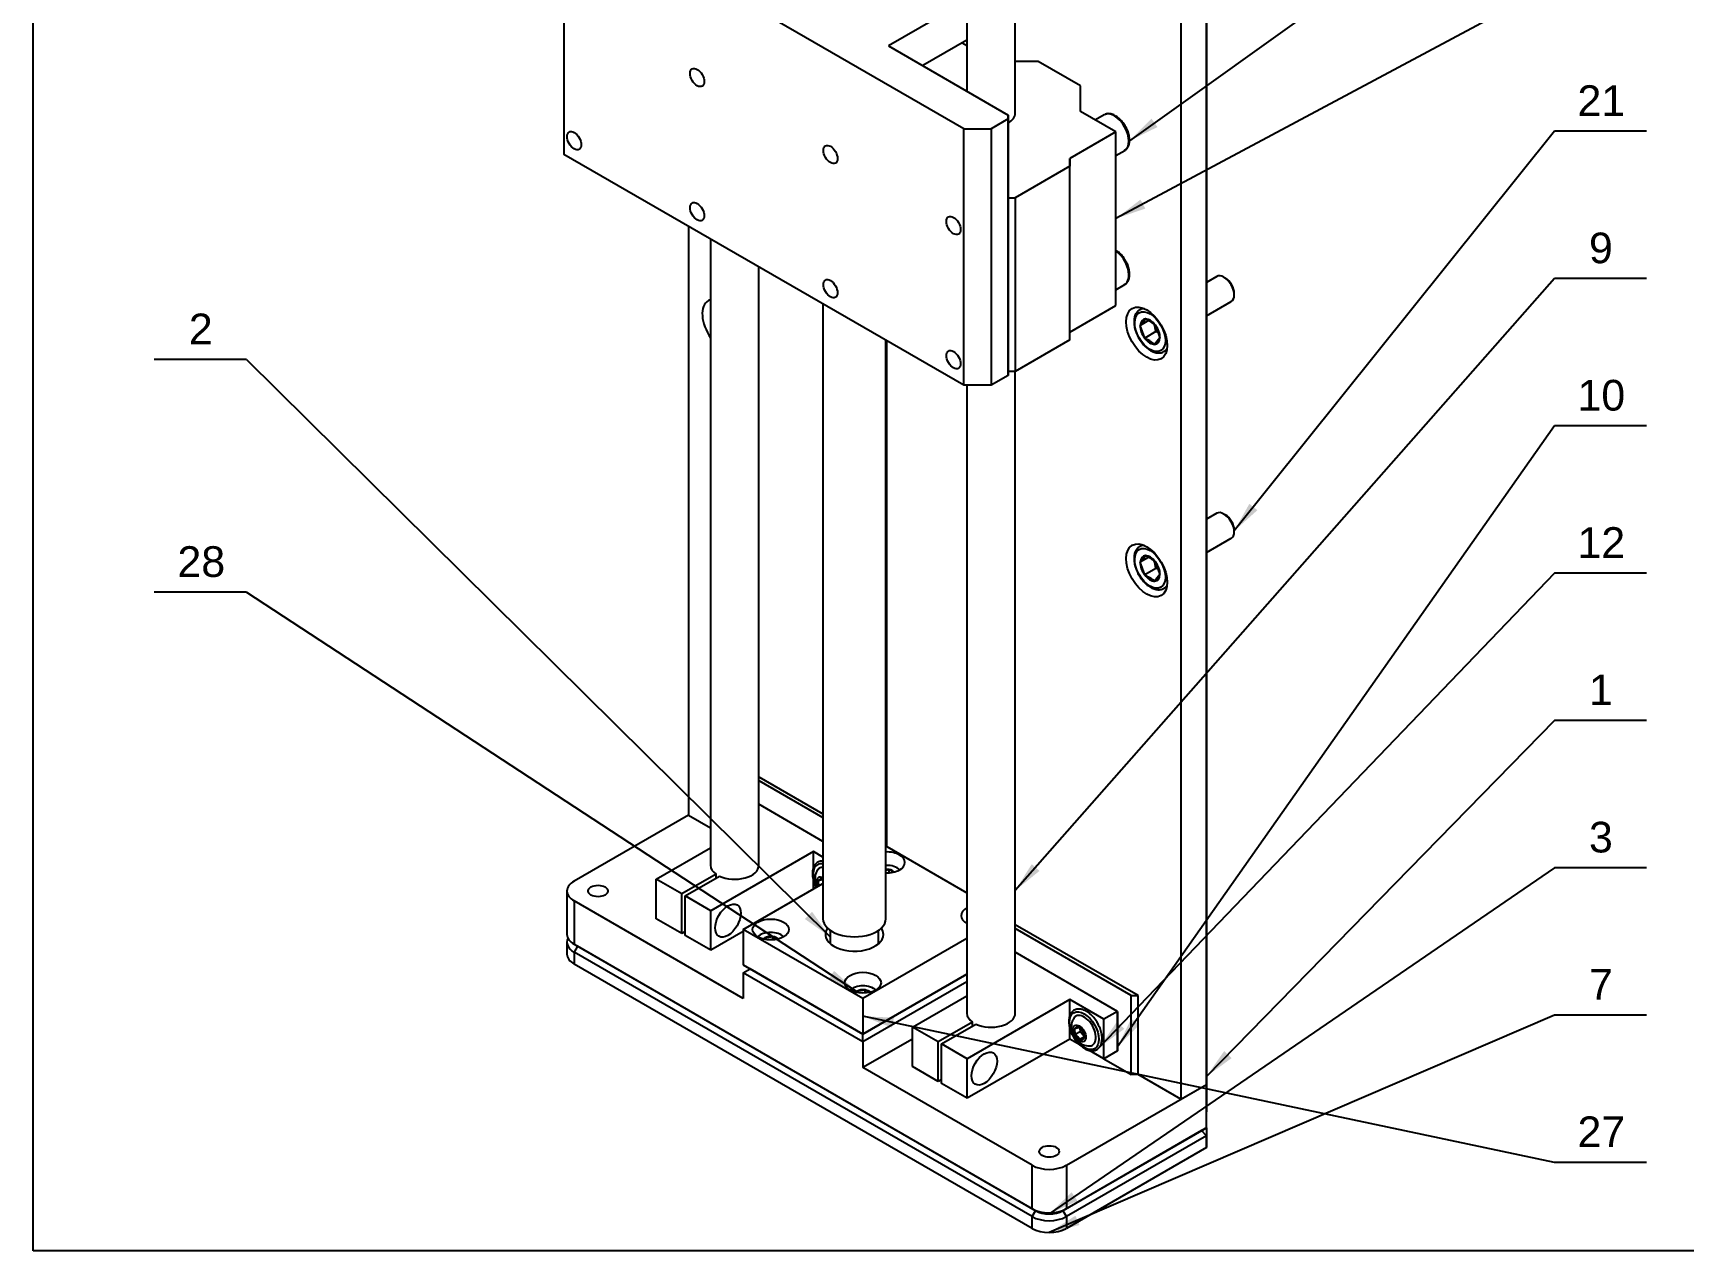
# Model space of a CAD drawing. Header units: millimetres. Extents: x 25 to 415, y 5 to 292.
# Drawn here: x 25 to 195.8, y 5 to 131 of the extents above; entities that cross this region are included whole.
import ezdxf
from ezdxf.enums import TextEntityAlignment as Align

# ---------------------------------------------------------------- set-up
doc = ezdxf.new("R2010")
doc.units = ezdxf.units.MM
for name, color, linetype in [('0316-内六角平圆头凸缘螺钉-', 7, 'Continuous'), ('031F-内六角圆柱头螺钉-GB', 7, 'Continuous'), ('031G-内六角圆柱头螺钉-GB', 7, 'Continuous'), ('031I-内六角圆柱头螺钉-GB', 7, 'Continuous'), ('0321-丝杆安装板', 7, 'Continuous'), ('0322-丝杆', 7, 'Continuous'), ('0323-丝杆上板', 7, 'Continuous'), ('0324-防护板', 7, 'Continuous'), ('0325-导轨', 7, 'Continuous'), ('0326-导轨连接件', 7, 'Continuous'), ('0328-滑块', 7, 'Continuous'), ('032A-滑块连接板', 7, 'Continuous'), ('032B-滑块保护板', 7, 'Continuous'), ('Default', 7, 'Continuous'), ('图框', 7, 'Continuous')]:
    doc.layers.add(name, color=color, linetype=linetype)
doc.styles.add('SEACAD_Arial', font='arial.ttf')

msp = doc.modelspace()

# ---------------------------------------------------------------- hatches: boundary and pattern name
at = {"layer": 'Default', "linetype": 'Continuous'}
for points in [[(140.69, 122.14), (138.42, 119.86), (141.31, 121.28)], [(139.55, 113.77), (137, 111.81), (140.05, 112.84)], [(150.81, 82.3), (149.24, 79.49), (151.64, 81.64)], [(128.3, 45.02), (126.6, 42.29), (129.1, 44.32)], [(104.83, 39.35), (107.46, 37.49), (105.57, 40.1)], [(107.28, 33.1), (110.23, 31.8), (107.86, 33.98)], [(114.06, 29.14), (110.84, 29.28), (113.84, 28.11)], [(137.11, 28.72), (135.29, 26.06), (137.87, 27.98)], [(138.58, 29.02), (137.18, 26.12), (139.44, 28.41)], [(148.21, 25.69), (146.37, 23.05), (148.97, 24.95)], [(132.43, 11.07), (130.11, 8.84), (133.03, 10.19)], [(132.82, 8.65), (130.11, 6.91), (133.24, 7.68)]]:
    msp.add_hatch(color=7, dxfattribs=at).paths.add_polyline_path(points)

# ---------------------------------------------------------------- linework, layer by layer
at = {"layer": '0316-内六角平圆头凸缘螺钉-', "color": 7, "linetype": 'Continuous'}
for p, q in [((106.24, 43.32), (106.65, 43.43)), ((106.29, 42.71), (106.24, 43.32)), ((132.76, 28.01), (133.17, 28.12)), ((132.81, 27.4), (132.76, 28.01)), ((133.3, 27.68), (132.81, 27.4)), ((133.28, 28.01), (133.3, 27.68)), ((133.3, 27.68), (133.66, 27.29)), ((133.64, 27.61), (133.69, 26.99)), ((133.68, 27.12), (133.27, 26.89)), ((133.69, 26.99), (133.27, 26.89))]:
    msp.add_line(p, q, dxfattribs=at)
for centre, radius, start, end in [((130.91, 25.21), 2.9, 35.482, 49.1812), ((131.28, 25.93), 2.9, 35.4845, 49.1787), ((134.97, 28.34), 2.63, 207.4976, 223.1072), ((134.2, 27.82), 1.6, 219.5401, 273.727), ((134.62, 27.82), 2.02, 220.7158, 236.2512)]:
    msp.add_arc(centre, radius, start, end, dxfattribs=at)
for centre, major_axis, start_param, end_param in [((107.2, 43.1), (-1.07, 1.86), 0, 1.469943), ((107.2, 43.1), (-1.07, 1.86), 5.827543, 6.283185), ((107.2, 43.1), (-0.86, 1.5), 0, 0.276874), ((107.2, 43.1), (-0.86, 1.5), 5.912593, 6.283185), ((106.71, 42.81), (-0.479, 0.829), 0, 1.38514), ((106.71, 42.81), (-0.361, 0.625), 0.361966, 1.323328), ((106.71, 42.81), (-0.479, 0.829), 5.493814, 6.283185), ((106.71, 42.81), (0.361, -0.625), 2.456361, 3.503558), ((106.71, 42.81), (0.361, -0.625), -3.932263, -3.826825), ((133.72, 27.79), (-0.86, 1.5), 0, 0.276874), ((133.72, 27.79), (-0.86, 1.5), 2.866721, 6.283185), ((133.22, 27.5), (-0.361, 0.625), 0.361966, 1.409163), ((133.22, 27.5), (0.361, -0.625), 2.456361, 3.503558), ((133.22, 27.5), (-0.361, 0.625), 1.409163, 2.456361), ((133.22, 27.5), (0.361, -0.625), 1.409163, 2.456361), ((133.22, 27.5), (0.361, -0.625), 0.361966, 1.409163), ((133.22, 27.5), (-0.361, 0.625), 2.456361, 3.503558)]:
    msp.add_ellipse(centre, major_axis=major_axis, ratio=0.57735, start_param=start_param, end_param=end_param, dxfattribs=at)
for centre, major_axis in [((133.72, 27.79), (-1.07, 1.86)), ((133.22, 27.5), (-0.479, 0.829))]:
    msp.add_ellipse(centre, major_axis=major_axis, ratio=0.57735, dxfattribs=at)
for points, knots in [([(106.7, 45.34), (106.65, 45.34), (106.46, 45.34), (106.17, 45.25), (105.88, 45), (105.7, 44.66), (105.61, 44.24), (105.62, 43.75), (105.74, 43.23), (105.89, 42.85), (105.98, 42.68), (105.98, 42.67)], [0.4168602, 0.4168602, 0.4168602, 0.4168602, 0.4472729, 0.5215528, 0.5923452, 0.6623631, 0.7346254, 0.8094704, 0.8851496, 0.9606878, 0.96412, 0.96412, 0.96412, 0.96412]), ([(106.14, 44.39), (106.1, 44.33), (105.99, 44.19), (105.9, 43.87), (105.86, 43.47), (105.93, 43.03), (106.04, 42.75), (106.11, 42.6), (106.12, 42.59)], [0, 0, 0, 0, 0.0732393, 0.2325902, 0.395375, 0.570441, 0.761887, 0.7672155, 0.7672155, 0.7672155, 0.7672155]), ([(135.28, 28.24), (135.2, 28.4), (135.06, 28.71), (134.72, 29.16), (134.33, 29.56), (133.91, 29.85), (133.48, 30.02), (133.06, 30.05), (132.68, 29.94), (132.4, 29.69), (132.22, 29.35), (132.13, 28.93), (132.14, 28.44), (132.26, 27.92), (132.44, 27.45), (132.58, 27.22), (132.64, 27.12)], [0, 0, 0, 0, 0.066335, 0.141813, 0.217509, 0.293667, 0.370478, 0.447273, 0.521553, 0.592345, 0.662363, 0.734625, 0.80947, 0.88515, 0.960688, 1, 1, 1, 1]), ([(132.66, 29.08), (132.62, 29.02), (132.51, 28.88), (132.41, 28.56), (132.38, 28.16), (132.44, 27.73), (132.61, 27.29), (132.82, 26.97), (132.94, 26.83), (132.97, 26.8)], [0, 0, 0, 0, 0.073239, 0.23259, 0.395375, 0.570441, 0.761887, 0.95578, 1, 1, 1, 1]), ([(133.5, 26.13), (133.57, 26.07), (133.76, 25.92), (134.14, 25.75), (134.54, 25.69), (134.92, 25.76), (135.23, 25.95), (135.45, 26.26), (135.57, 26.66), (135.59, 27.12), (135.51, 27.64), (135.39, 28.03), (135.3, 28.21), (135.28, 28.24)], [0, 0, 0, 0, 0.053738, 0.162245, 0.271235, 0.366775, 0.46818, 0.567333, 0.668152, 0.773057, 0.880067, 0.987095, 1, 1, 1, 1])]:
    msp.add_open_spline(points, degree=3, knots=knots, dxfattribs=at)
at = {"layer": '031F-内六角圆柱头螺钉-GB', "color": 7, "linetype": 'Continuous'}
for p, q in [((147.43, 105.82), (146.37, 105.21)), ((148.32, 105.66), (148.18, 105.74)), ((139.77, 102.55), (139.47, 102.38)), ((146.37, 101.75), (148.93, 103.22)), ((149.24, 103.91), (149.24, 104.07)), ((139.52, 100.76), (140.08, 101.43)), ((140.37, 101.25), (139.52, 100.76)), ((139.99, 99.44), (139.52, 100.76)), ((141.09, 100.78), (141.56, 99.46)), ((141.14, 100.11), (139.99, 99.44)), ((141.56, 99.46), (141, 98.79)), ((141.97, 98.05), (142.27, 98.22)), ((147.43, 81.32), (146.37, 80.72)), ((148.32, 81.17), (148.18, 81.25)), ((146.37, 77.25), (148.93, 78.73)), ((149.24, 79.41), (149.24, 79.58)), ((139.77, 78.06), (139.47, 77.88)), ((139.52, 76.26), (140.08, 76.93)), ((140.37, 76.76), (139.52, 76.26)), ((139.99, 74.95), (139.52, 76.26)), ((141.14, 75.61), (139.99, 74.95)), ((141.09, 76.28), (141.56, 74.97)), ((141.56, 74.97), (141, 74.3)), ((141.97, 73.55), (142.27, 73.73))]:
    msp.add_line(p, q, dxfattribs=at)
for centre, radius, start, end in [((137.99, 97.02), 4.88, 50.4223, 64.6459), ((138.35, 99.87), 2.8, 4.9836, 21.8619), ((137.9, 95.04), 4.87, 50.416, 64.6523), ((140.44, 97.87), 2.34, 66.3148, 72.4671), ((137.99, 72.52), 4.88, 50.4223, 64.6459), ((138.35, 75.37), 2.8, 4.9836, 21.8619), ((140.44, 73.38), 2.34, 66.3148, 72.4671), ((137.9, 70.54), 4.87, 50.416, 64.6523)]:
    msp.add_arc(centre, radius, start, end, dxfattribs=at)
for centre, major_axis, start_param, end_param in [((148.18, 104.52), (-0.75, 1.3), 3.141593, 6.283185), ((148.32, 104.6), (0.65, -1.13), 0.785398, 2.356194), ((140.72, 100.21), (1.25, -2.17), 2.83017, 3.133932), ((140.54, 100.11), (-0.72, 1.25), 0.734448, 1.781646), ((140.54, 100.11), (0.72, -1.25), 2.828843, 3.876041), ((140.54, 100.11), (-0.72, 1.25), 4.923238, 5.970436), ((140.54, 100.11), (0.72, -1.25), 0.734448, 1.781646), ((140.54, 100.11), (0.72, -1.25), 4.923238, 5.970436), ((140.54, 100.11), (-0.72, 1.25), 2.828843, 3.876041), ((140.72, 100.21), (1.25, -2.17), 0, 0.061436), ((140.72, 100.21), (1.25, -2.17), 0.061436, 0.311422), ((148.18, 80.02), (-0.75, 1.3), 3.141593, 6.283185), ((148.32, 80.11), (0.65, -1.13), 0.785398, 2.356194), ((140.72, 75.72), (1.25, -2.17), 2.83017, 3.133932), ((140.54, 75.62), (0.72, -1.25), 2.828843, 3.876041), ((140.54, 75.62), (-0.72, 1.25), 4.923238, 5.970436), ((140.54, 75.62), (-0.72, 1.25), 0.734448, 1.781646), ((140.54, 75.62), (0.72, -1.25), 0.734448, 1.781646), ((140.54, 75.62), (0.72, -1.25), 4.923238, 5.970436), ((140.54, 75.62), (-0.72, 1.25), 2.828843, 3.876041), ((140.72, 75.72), (1.25, -2.17), 0, 0.061436), ((140.72, 75.72), (1.25, -2.17), 0.061436, 0.311422)]:
    msp.add_ellipse(centre, major_axis=major_axis, ratio=0.57735, start_param=start_param, end_param=end_param, dxfattribs=at)
for centre in [(140.54, 100.11), (140.54, 75.62)]:
    msp.add_ellipse(centre, major_axis=(-1.12, 1.95), ratio=0.57735, dxfattribs=at)
for points, knots in [([(139.48, 102.38), (139.38, 102.31), (139.2, 102.19), (138.99, 101.86), (138.88, 101.44), (138.87, 100.95), (138.96, 100.42), (139.15, 99.86), (139.42, 99.33), (139.77, 98.85), (140.15, 98.46), (140.38, 98.3), (140.5, 98.21)], [0, 0, 0, 0, 0.085467, 0.182861, 0.282903, 0.387282, 0.493755, 0.60018, 0.706368, 0.812602, 0.919186, 1, 1, 1, 1]), ([(140.5, 98.21), (140.59, 98.16), (140.8, 98.04), (141.17, 97.91), (141.58, 97.9), (141.89, 97.98), (142.02, 98.09), (142.05, 98.12)], [0, 0, 0, 0, 0.143372, 0.416703, 0.660968, 0.922519, 1, 1, 1, 1]), ([(139.48, 77.88), (139.38, 77.82), (139.2, 77.7), (138.99, 77.36), (138.88, 76.95), (138.87, 76.46), (138.96, 75.92), (139.15, 75.37), (139.42, 74.84), (139.77, 74.35), (140.15, 73.97), (140.38, 73.8), (140.5, 73.72)], [0, 0, 0, 0, 0.085467, 0.182861, 0.282903, 0.387282, 0.493755, 0.60018, 0.706368, 0.812602, 0.919186, 1, 1, 1, 1]), ([(140.5, 73.72), (140.59, 73.67), (140.8, 73.54), (141.17, 73.42), (141.58, 73.4), (141.89, 73.48), (142.02, 73.59), (142.05, 73.62)], [0, 0, 0, 0, 0.143372, 0.416703, 0.660968, 0.922519, 1, 1, 1, 1])]:
    msp.add_open_spline(points, degree=3, knots=knots, dxfattribs=at)
at = {"layer": '031G-内六角圆柱头螺钉-GB', "color": 7, "linetype": 'Continuous'}
for p, q in [((135.79, 122.54), (134.88, 122.02)), ((137, 118.34), (137.92, 118.86)), ((137, 104.45), (137.92, 104.98))]:
    msp.add_line(p, q, dxfattribs=at)
for centre, start_param, end_param in [((136.85, 120.7), 3.141593, 6.283185), ((136.85, 120.7), 3.114619, 3.141593), ((136.85, 106.82), 3.141593, 5.39762), ((136.85, 106.82), 3.114619, 3.141593)]:
    msp.add_ellipse(centre, major_axis=(-1.06, 1.84), ratio=0.57735, start_param=start_param, end_param=end_param, dxfattribs=at)
for points, knots in [([(138, 121.33), (137.97, 121.39), (137.86, 121.6), (137.58, 121.95), (137.21, 122.3), (136.8, 122.55), (136.4, 122.67), (136.05, 122.67), (135.89, 122.58), (135.81, 122.53)], [0, 0, 0, 0, 0.058919, 0.227048, 0.395893, 0.566202, 0.738337, 0.889601, 1, 1, 1, 1]), ([(137.87, 118.86), (137.94, 118.89), (138.09, 118.96), (138.28, 119.22), (138.41, 119.58), (138.43, 120.02), (138.36, 120.51), (138.21, 120.97), (138.07, 121.22), (138, 121.33)], [0, 0, 0, 0, 0.084634, 0.238559, 0.393825, 0.556533, 0.723838, 0.891428, 1, 1, 1, 1]), ([(138, 107.45), (137.97, 107.51), (137.86, 107.72), (137.58, 108.07), (137.27, 108.36), (137.07, 108.5), (137.01, 108.54)], [0, 0, 0, 0, 0.0589187, 0.2270481, 0.3958928, 0.4794888, 0.4794888, 0.4794888, 0.4794888]), ([(137.87, 104.98), (137.94, 105.01), (138.09, 105.08), (138.28, 105.34), (138.41, 105.7), (138.43, 106.14), (138.36, 106.63), (138.21, 107.09), (138.07, 107.34), (138, 107.45)], [0, 0, 0, 0, 0.084634, 0.238559, 0.393825, 0.556533, 0.723838, 0.891428, 1, 1, 1, 1])]:
    msp.add_open_spline(points, degree=3, knots=knots, dxfattribs=at)
at = {"layer": '031I-内六角圆柱头螺钉-GB', "color": 7, "linetype": 'Continuous'}
for p, q in [((113.21, 44.41), (113.54, 44.46)), ((113.54, 44.13), (113.54, 44.46)), ((100.62, 37.26), (100.68, 37.39)), ((100.68, 37.39), (101.52, 37.52)), ((100.68, 37.24), (100.68, 37.39)), ((101.52, 37.19), (101.52, 37.52)), ((110.17, 31.75), (110.23, 31.88)), ((110.23, 31.88), (111.07, 32.01)), ((110.23, 31.73), (110.23, 31.88)), ((111.07, 31.67), (111.07, 32.01))]:
    msp.add_line(p, q, dxfattribs=at)
for centre in [(115.26, 46.73), (103.24, 39.79), (112.79, 34.28)]:
    msp.add_arc(centre, 2.85, 232.8785, 243.1297, dxfattribs=at)
for centre, major_axis, start_param, end_param in [((113.32, 43.98), (-1.57, 0), 3.686741, 4.781497), ((113.32, 43.98), (0.866, 0), 1.308997, 1.696712), ((113.32, 43.98), (0.866, 0), 0.4916, 1.308997), ((101.3, 37.04), (-1.57, 0), 3.686741, 5.738037), ((122.86, 38.32), (1.75, 0), -3.907083, -3.813077), ((122.86, 38.47), (-1.57, 0), -0.641567, -0.545149), ((101.3, 37.04), (0.866, 0), 2.356194, 2.649992), ((101.3, 37.04), (0.866, 0), 1.308997, 2.356194), ((101.3, 37.04), (0.866, 0), 0.4916, 1.308997), ((110.84, 31.52), (-1.57, 0), 3.686741, 5.738037), ((110.84, 31.52), (0.866, 0), 2.356194, 2.649992), ((110.84, 31.52), (0.866, 0), 1.308997, 2.356194), ((110.84, 31.52), (0.866, 0), 0.4916, 1.308997)]:
    msp.add_ellipse(centre, major_axis=major_axis, ratio=0.57735, start_param=start_param, end_param=end_param, dxfattribs=at)
at = {"layer": '0321-丝杆安装板', "color": 7, "linetype": 'Continuous'}
for p, q in [((146.37, 22.24), (146.37, 190.23)), ((146.37, 190.23), (146.37, 23.87)), ((143.72, 188.7), (143.72, 20.71)), ((92.81, 110.99), (92.81, 50.1)), ((113.32, 46.83), (113.32, 99.15)), ((100.08, 54.07), (106.71, 50.24)), ((100.08, 53.66), (106.71, 49.83)), ((92.81, 50.1), (95.08, 48.79)), ((139.3, 31.42), (126.6, 38.76)), ((138.6, 31.42), (126.6, 38.35)), ((138.6, 23.26), (138.6, 31.42)), ((138.6, 31.42), (139.3, 31.42)), ((139.3, 23.26), (139.3, 31.42)), ((135.77, 24.89), (138.6, 23.26)), ((139.3, 23.26), (138.6, 23.26)), ((143.72, 20.71), (139.3, 23.26)), ((143.72, 20.71), (146.37, 22.24)), ((146.37, 23.87), (146.37, 22.24))]:
    msp.add_line(p, q, dxfattribs=at)
for start_param, end_param in [(0, 1.718707), (6.135275, 6.283185)]:
    msp.add_ellipse((96.35, 100.72), major_axis=(-1.5, 2.6), ratio=0.57735, start_param=start_param, end_param=end_param, dxfattribs=at)
for centre in [(140.19, 99.91), (140.19, 75.41)]:
    msp.add_ellipse(centre, major_axis=(-1.5, 2.6), ratio=0.57735, dxfattribs=at)
at = {"layer": '0322-丝杆', "color": 7, "linetype": 'Continuous'}
for p, q in [((106.71, 102.97), (106.71, 39.38)), ((113.21, 39.38), (113.21, 99.21)), ((107.46, 38.18), (107.46, 36.79)), ((112.46, 36.79), (112.46, 38.18))]:
    msp.add_line(p, q, dxfattribs=at)
msp.add_ellipse((109.96, 39.38), major_axis=(-3.25, 0), ratio=0.57735, start_param=0, end_param=3.141593, dxfattribs=at)
at = {"layer": '0323-丝杆上板', "color": 7, "linetype": 'Continuous'}
for p, q in [((92.81, 50.1), (80.97, 43.26)), ((80.23, 42.24), (80.23, 37.75)), ((80.97, 41.22), (80.97, 36.73)), ((98.47, 31.12), (80.97, 41.22)), ((80.97, 36.73), (128.34, 9.38)), ((80.97, 36.73), (81.32, 36.53)), ((128.7, 9.17), (81.32, 36.53)), ((98.47, 33.77), (99.17, 34.18)), ((98.47, 33.77), (98.47, 31.12)), ((110.84, 26.63), (98.47, 33.77)), ((121.6, 32.84), (110.84, 26.63)), ((110.84, 26.63), (110.84, 27.44)), ((115.97, 26.93), (110.84, 23.97)), ((110.84, 26.63), (110.84, 23.97)), ((128.34, 13.87), (110.84, 23.97)), ((131.88, 13.87), (146.37, 22.24)), ((146.37, 17.75), (146.37, 22.24)), ((146.37, 22.24), (146.37, 19.38)), ((146.37, 17.75), (146.37, 19.38)), ((145.87, 17.46), (131.52, 9.17)), ((131.88, 9.38), (146.37, 17.75)), ((146.37, 17.75), (145.87, 17.46)), ((128.34, 9.38), (128.34, 13.87)), ((131.88, 13.87), (131.88, 9.38)), ((128.7, 9.17), (128.34, 9.38)), ((131.88, 9.38), (131.52, 9.17))]:
    msp.add_line(p, q, dxfattribs=at)
for centre, major_axis, start_param, end_param in [((82.73, 42.24), (2.5, 0), 2.356194, 3.926991), ((82.73, 37.75), (2.5, 0), 3.141593, 3.926991), ((130.11, 14.89), (2.5, 0), 3.926991, 5.497787), ((130.11, 10.4), (-2.5, 0), 0.785398, 2.356194), ((130.11, 9.99), (2, 0), 3.926991, 5.497787)]:
    msp.add_ellipse(centre, major_axis=major_axis, ratio=0.57735, start_param=start_param, end_param=end_param, dxfattribs=at)
for centre in [(83.44, 42.24), (130.11, 15.3)]:
    msp.add_ellipse(centre, major_axis=(1.03, 0), ratio=0.57735, dxfattribs=at)
at = {"layer": '0324-防护板', "color": 7, "linetype": 'Continuous'}
for p, q in [((80.23, 36.93), (80.23, 35.71)), ((81.32, 36.53), (80.97, 35.91)), ((80.97, 35.91), (80.97, 34.69)), ((128.34, 8.56), (80.97, 35.91)), ((128.34, 7.34), (80.97, 34.69)), ((146.37, 16.93), (145.87, 17.46)), ((146.37, 17.75), (146.37, 17.34)), ((146.37, 17.75), (146.37, 16.93)), ((146.37, 17.34), (146.37, 15.71)), ((146.37, 16.93), (131.88, 8.56)), ((146.37, 15.71), (131.88, 7.34)), ((146.37, 15.71), (146.37, 16.93)), ((128.34, 8.56), (128.7, 9.17)), ((128.34, 7.34), (128.34, 8.56)), ((131.52, 9.17), (131.88, 8.56)), ((131.88, 8.56), (131.88, 7.34))]:
    msp.add_line(p, q, dxfattribs=at)
for centre, major_axis, start_param, end_param in [((82.73, 36.93), (2.5, 0), 2.854836, 3.926991), ((82.73, 35.71), (2.5, 0), 3.141593, 3.926991), ((130.11, 9.58), (2.5, 0), 3.926991, 5.497787), ((130.11, 9.99), (-2, 0), 0.785398, 2.356194), ((130.11, 8.36), (2.5, 0), 3.926991, 5.497787)]:
    msp.add_ellipse(centre, major_axis=major_axis, ratio=0.57735, start_param=start_param, end_param=end_param, dxfattribs=at)
at = {"layer": '0325-导轨', "color": 7, "linetype": 'Continuous'}
for p, q in [((126.6, 122.73), (126.6, 146.77)), ((121.6, 143.91), (121.6, 124.99)), ((95.08, 109.68), (95.08, 44.9)), ((100.08, 44.9), (100.08, 106.79)), ((126.6, 29.59), (126.6, 96)), ((121.6, 94.56), (121.6, 29.59))]:
    msp.add_line(p, q, dxfattribs=at)
at = {"layer": '0326-导轨连接件', "color": 7, "linetype": 'Continuous'}
for p, q in [((106.71, 47.38), (100.08, 51.21)), ((89.45, 43.47), (95.08, 46.72)), ((105.72, 46.32), (95.11, 40.2)), ((106.71, 45.75), (105.72, 46.32)), ((105.72, 44.65), (105.72, 46.32)), ((92.1, 41.94), (89.45, 43.47)), ((89.45, 39.38), (89.45, 43.47)), ((95.65, 43.98), (92.1, 41.94)), ((92.46, 41.73), (96, 43.78)), ((95.65, 43.57), (95.65, 43.98)), ((105.72, 42.45), (105.72, 43.41)), ((92.1, 37.85), (92.1, 41.94)), ((95.11, 40.2), (92.46, 41.73)), ((92.46, 37.65), (92.46, 41.73)), ((92.1, 37.85), (89.45, 39.38)), ((95.11, 36.12), (95.11, 40.2)), ((92.46, 38.06), (92.1, 37.85)), ((95.11, 36.12), (92.46, 37.65)), ((98.47, 38.06), (95.11, 36.12)), ((137.18, 29.79), (126.6, 35.9)), ((115.97, 28.16), (121.6, 31.41)), ((132.23, 31.01), (121.63, 24.89)), ((135.77, 28.97), (132.23, 31.01)), ((132.23, 29.34), (132.23, 31.01)), ((137.18, 29.79), (135.77, 28.97)), ((137.18, 29.79), (137.18, 26.52)), ((137.18, 25.71), (137.18, 29.79)), ((118.62, 26.63), (115.97, 28.16)), ((115.97, 24.07), (115.97, 28.16)), ((122.16, 28.67), (118.62, 26.63)), ((118.97, 26.42), (122.52, 28.47)), ((122.16, 28.26), (122.16, 28.67)), ((132.23, 26.93), (132.23, 28.1)), ((135.77, 24.89), (135.77, 28.97)), ((118.62, 22.54), (118.62, 26.63)), ((121.63, 24.89), (118.97, 26.42)), ((118.97, 22.34), (118.97, 26.42)), ((132.23, 26.93), (121.63, 20.81)), ((133.22, 26.36), (132.23, 26.93)), ((135.77, 24.89), (134.27, 25.75)), ((137.18, 25.71), (135.77, 24.89)), ((137.18, 26.52), (137.18, 25.71)), ((118.62, 22.54), (115.97, 24.07)), ((121.63, 20.81), (121.63, 24.89)), ((118.97, 22.75), (118.62, 22.54)), ((121.63, 20.81), (118.97, 22.34))]:
    msp.add_line(p, q, dxfattribs=at)
for centre, start_param, end_param in [((97.58, 44.9), 0, 0.685231), ((97.58, 44.9), 0.885566, 3.141593), ((124.1, 29.59), 0, 0.685231), ((124.1, 29.59), 0.885566, 3.141593)]:
    msp.add_ellipse(centre, major_axis=(-2.5, 0), ratio=0.57735, start_param=start_param, end_param=end_param, dxfattribs=at)
for centre in [(96.88, 39.18), (123.39, 23.87)]:
    msp.add_ellipse(centre, major_axis=(0.94, 1.62), ratio=0.57735, dxfattribs=at)
at = {"layer": '0328-滑块', "color": 7, "linetype": 'Continuous'}
for p, q in [((121.6, 129.68), (121.09, 129.97)), ((128.98, 128.07), (126.6, 128.07)), ((133.36, 125.55), (128.98, 128.07)), ((133.36, 122.89), (133.36, 125.55)), ((133.36, 122.89), (133.36, 125.55)), ((137, 120.79), (133.36, 122.89)), ((137, 120.79), (132.23, 118.03)), ((137, 102.83), (137, 120.79)), ((132.23, 118.03), (132.23, 117.22)), ((132.23, 100.07), (132.23, 118.03)), ((132.23, 117.22), (126.57, 113.95)), ((132.23, 99.25), (132.23, 117.22)), ((125.87, 113.95), (126.57, 113.95)), ((126.57, 113.95), (126.57, 95.99)), ((132.23, 100.07), (137, 102.83)), ((132.23, 99.25), (126.57, 95.99)), ((132.23, 99.25), (132.23, 100.07)), ((126.57, 95.99), (125.87, 95.99))]:
    msp.add_line(p, q, dxfattribs=at)
msp.add_ellipse((124.1, 122.73), major_axis=(2.5, 0), ratio=0.57735, start_param=5.497787, end_param=6.283185, dxfattribs=at)
at = {"layer": '032A-滑块连接板', "color": 7, "linetype": 'Continuous'}
for p, q in [((121.27, 121.1), (79.91, 144.98)), ((79.91, 144.98), (79.91, 118.44)), ((121.6, 134.35), (113.49, 129.67)), ((121.6, 130.27), (117.03, 127.63)), ((113.49, 129.67), (125.87, 122.52)), ((125.87, 122.12), (124.1, 121.1)), ((125.87, 122.12), (125.87, 122.52)), ((125.87, 122.52), (125.87, 95.99)), ((125.87, 95.58), (125.87, 122.12)), ((121.27, 94.56), (121.27, 121.1)), ((121.27, 121.1), (124.1, 121.1)), ((124.1, 121.1), (124.1, 94.56)), ((121.27, 94.56), (79.91, 118.44)), ((125.87, 95.99), (125.87, 95.58)), ((124.1, 94.56), (121.27, 94.56)), ((125.87, 95.58), (124.1, 94.56))]:
    msp.add_line(p, q, dxfattribs=at)
for centre in [(93.69, 126.4), (80.97, 119.87), (107.48, 118.44), (93.69, 112.52), (120.21, 111.09), (107.48, 104.56), (120.21, 97.21)]:
    msp.add_ellipse(centre, major_axis=(-0.517, 0.895), ratio=0.57735, dxfattribs=at)
at = {"layer": '032B-滑块保护板', "color": 7, "linetype": 'Continuous'}
for p, q in [((113.21, 46.77), (113.32, 46.83)), ((113.32, 46.83), (121.6, 42.05)), ((98.47, 38.26), (106.71, 43.02)), ((110.84, 31.12), (98.47, 38.26)), ((98.47, 38.26), (98.47, 34.59)), ((121.6, 37.33), (110.84, 31.12)), ((98.47, 34.59), (110.84, 27.44)), ((98.47, 34.59), (99.17, 34.18)), ((110.84, 27.44), (99.17, 34.18)), ((121.6, 33.65), (110.84, 27.44)), ((110.84, 27.44), (121.6, 33.65)), ((110.84, 31.12), (110.84, 27.44))]:
    msp.add_line(p, q, dxfattribs=at)
for centre, major_axis, start_param, end_param in [((113.32, 45.2), (1.87, 0), 0, 1.628833), ((113.32, 45.2), (1.87, 0), 4.654352, 6.283185), ((122.86, 39.69), (1.87, 0), 2.309018, 3.974167), ((109.96, 37.75), (3, 0), 2.752517, 6.283185), ((109.96, 37.75), (3, 0), 0, 0.389076)]:
    msp.add_ellipse(centre, major_axis=major_axis, ratio=0.57735, start_param=start_param, end_param=end_param, dxfattribs=at)
for centre in [(101.3, 38.26), (110.84, 32.75)]:
    msp.add_ellipse(centre, major_axis=(1.87, 0), ratio=0.57735, dxfattribs=at)
at = {"layer": 'Default', "color": 7, "linetype": 'Continuous'}
for points in [[(182.36, 151.32), (138.42, 119.86)], [(182.36, 136.08), (137, 111.81)], [(182.36, 120.84), (149.24, 79.49)], [(191.89, 120.84), (182.36, 120.84)], [(182.36, 105.6), (126.6, 42.29)], [(191.89, 105.6), (182.36, 105.6)], [(47.07, 97.22), (37.54, 97.22)], [(47.07, 97.22), (107.46, 37.49)], [(182.36, 90.36), (137.18, 26.12)], [(191.89, 90.36), (182.36, 90.36)], [(182.36, 75.12), (135.29, 26.06)], [(191.89, 75.12), (182.36, 75.12)], [(47.07, 73.15), (37.54, 73.15)], [(47.07, 73.15), (110.23, 31.8)], [(182.36, 59.88), (146.37, 23.05)], [(191.89, 59.88), (182.36, 59.88)], [(182.36, 44.64), (130.11, 8.84)], [(191.89, 44.64), (182.36, 44.64)], [(182.36, 14.16), (110.84, 29.28)], [(182.36, 29.4), (130.11, 6.91)], [(191.89, 29.4), (182.36, 29.4)], [(191.89, 14.16), (182.36, 14.16)]]:
    msp.add_lwpolyline(points, dxfattribs=at)
at = {"layer": '图框', "color": 7, "linetype": 'Continuous'}
for p, q in [((25, 5), (25, 292)), ((415, 5), (25, 5))]:
    msp.add_line(p, q, dxfattribs=at)

# ---------------------------------------------------------------- texts
at = {"layer": 'Default', "color": 7, "linetype": 'Continuous', "style": 'SEACAD_Arial'}
for s, height, p in [('21', 3.175, (184.75, 125.6)), ('9', 3.17, (185.94, 110.36)), ('2', 3.17, (41.12, 101.98)), ('10', 3.175, (184.75, 95.12)), ('12', 3.175, (184.75, 79.88)), ('28', 3.175, (39.94, 77.91)), ('1', 3.17, (185.94, 64.64)), ('3', 3.17, (185.94, 49.4)), ('7', 3.17, (185.94, 34.16)), ('27', 3.175, (184.75, 18.92))]:
    msp.add_text(s, height=height, dxfattribs=at).set_placement(p, align=Align.TOP_LEFT)

doc.saveas('drawing.dxf')
